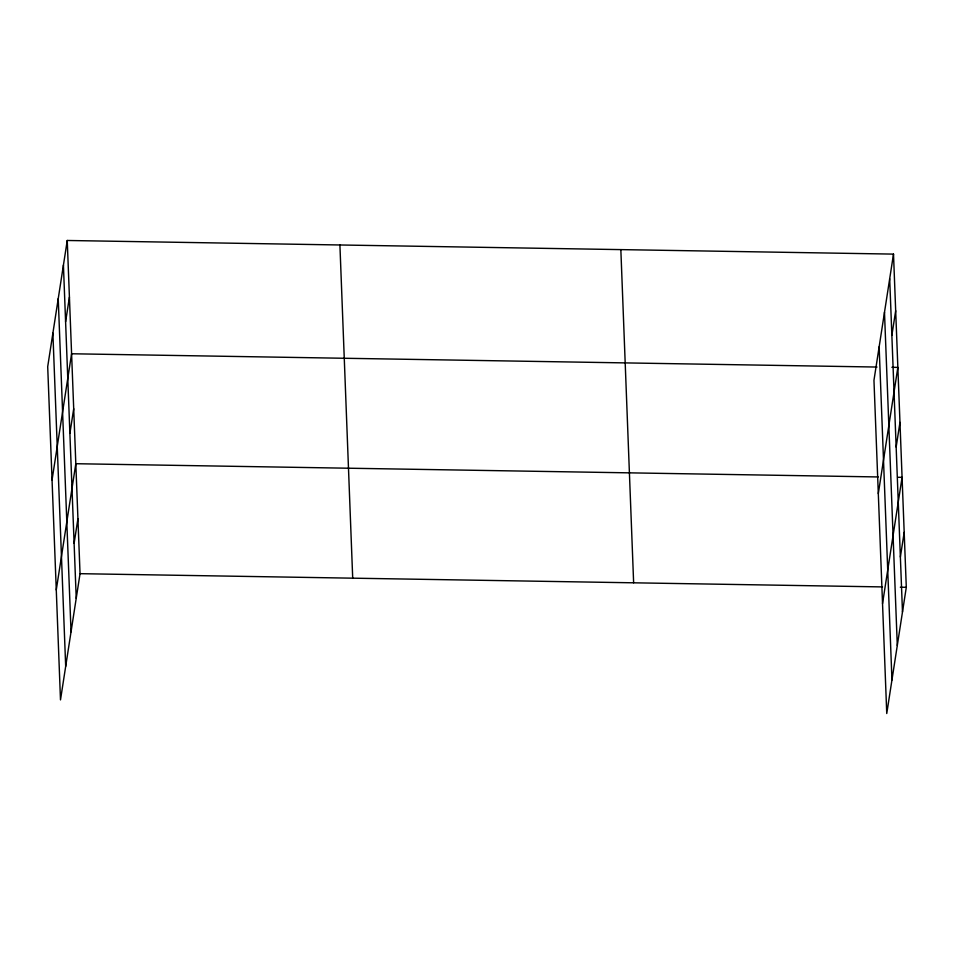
<?xml version="1.0" encoding="UTF-8"?>
<svg xmlns="http://www.w3.org/2000/svg" width="954" height="954" viewBox="0 0 954 954"><rect width="100%" height="100%" fill="white"/><g stroke="black" fill="none" stroke-linecap="round" stroke-linejoin="round"><path stroke-width="1.43" d="M67.245 240.48L47.7 366.694L60.496 699.89L80.041 573.676L67.245 240.48L893.504 254.11L906.3 587.306L886.755 713.52L873.959 380.324L893.504 254.11M65.599 321.772L69.415 297.123M52.053 479.981L71.586 353.767L876.988 367.051M69.892 433.39L73.708 408.741M56.274 589.93L75.819 463.716L878.24 476.952M74.114 543.351L77.93 518.69M891.859 335.414L895.675 310.754M878.312 493.612L897.857 367.397L891.895 367.302M896.152 447.032L899.968 422.372M882.533 603.572L902.079 477.346L897.607 477.274M900.373 556.981L904.189 532.332M80.041 573.676L882.462 586.913M900.337 587.211L906.3 587.306M889.688 278.771L902.484 611.955M884.489 312.28L897.297 645.476M879.147 346.815L891.954 680.011M620.839 249.614L633.635 582.811M339.91 244.975L352.706 578.172M63.417 265.129L76.225 598.325M58.23 298.65L71.037 631.846M52.887 333.184L65.683 666.369"/></g></svg>
